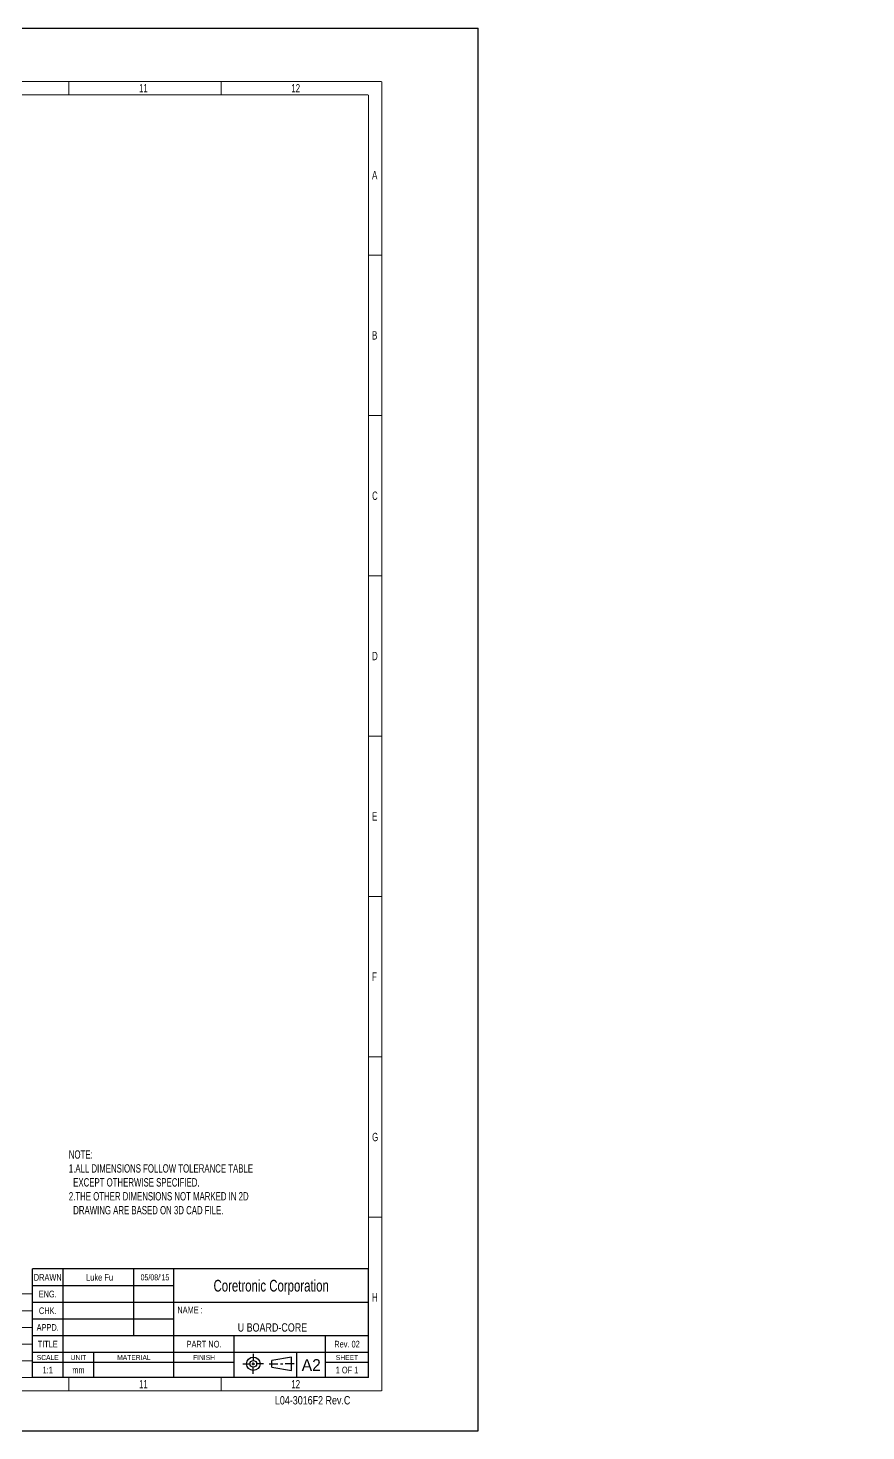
# Model space of a CAD drawing. Extents: x 0 to 1420, y 0 to 420.
# Drawn here: x 459.2 to 710.1, y 0 to 420 of the extents above; entities that cross this region are included whole.
import ezdxf
from ezdxf.enums import TextEntityAlignment as Align

# ---------------------------------------------------------------- set-up
doc = ezdxf.new("R2010")
doc.units = 0
doc.header["$LTSCALE"] = 32.67
doc.layers.get('0').update_dxf_attribs({"linetype": 'CONTINUOUS'})
doc.styles.get("Standard").update_dxf_attribs({"font": 'txt', "width": 0.7})
doc.styles.add('TEXTSTYLE_1', font='txt', dxfattribs={"width": 0.8})
doc.styles.add('TEXTSTYLE_2', font='txt', dxfattribs={"width": 0.7})
doc.dimstyles.new('DIMSTYLE_1', dxfattribs={"dimtxt": 2.5, "dimasz": 2, "dimexe": 0.18, "dimexo": 0.0625, "dimgap": 0.09, "dimtad": 1, "dimzin": 0, "dimtxsty": 'STANDARD', "dimblk": '_ARROW_FILLED', "dimblk1": '_ARROW_FILLED', "dimblk2": '_ARROW_FILLED', "dimcen": 0.09, "dimazin": 3, "dimtp": 0.01, "dimtm": 0.01, "dimtfac": 1, "dimtofl": 0, "dimtmove": 0, "dimatfit": 3, "dimtolj": 1, "dimtzin": 0})

# ---------------------------------------------------------------- blocks, each defined once
blk = doc.blocks.new('_ARROW_FILLED')
at = {"color": 0, "linetype": 'BYBLOCK'}
blk.add_solid([(0, 0), (-1, 0.2), (-1, -0.2)], dxfattribs=at)
blk = doc.blocks.new('*D1')
at = {"color": 2, "linetype": 'CONTINUOUS'}
blk.add_line((370.95, 339.96), (352.01, 341.02), dxfattribs=at)
at = {"color": 2, "linetype": 'CONTINUOUS', "xscale": 2, "yscale": 2, "zscale": 2, "rotation": 356.8025105806}
blk.add_blockref('_ARROW_FILLED', (370.95, 339.96), dxfattribs=at)
at = {"color": 2, "linetype": 'CONTINUOUS', "width": 0.7}
for s, p in [('R', (352.05, 341.65)), ('1050.85', (353.8, 341.55))]:
    blk.add_text(s, height=2.5, rotation=-3.1975, dxfattribs=at).set_placement(p)

msp = doc.modelspace()

# ---------------------------------------------------------------- linework, layer by layer
at = {"color": 7, "linetype": 'CONTINUOUS'}
for p, q in [((0, 420), (594, 420)), ((594, 0), (594, 420)), ((526.666, 23.105), (526.666, 20.985)), ((538.064, 22.095), (532.254, 21.095)), ((532.254, 19.095), (532.254, 21.095)), ((538.064, 18.095), (538.064, 22.095)), ((523.516, 20.095), (525.826, 20.095)), ((526.206, 20.095), (527.086, 20.095)), ((526.666, 19.725), (526.666, 20.475)), ((526.666, 17.075), (526.666, 19.215)), ((529.666, 20.095), (527.566, 20.095)), ((531.374, 20.095), (534.034, 20.095)), ((532.254, 19.095), (538.064, 18.095)), ((534.784, 20.095), (535.504, 20.095)), ((538.844, 20.095), (536.214, 20.095)), ((0, 0), (594, 0))]:
    msp.add_line(p, q, dxfattribs=at)
at = {"color": 2, "linetype": 'CONTINUOUS'}
for p, q in [((561.116, 48.483), (460.516, 48.483)), ((460.516, 15.983), (460.516, 48.483)), ((469.716, 15.983), (469.716, 48.483)), ((490.916, 28.483), (490.916, 48.483)), ((502.916, 15.983), (502.916, 48.483)), ((561.116, 15.983), (561.116, 48.483)), ((502.916, 43.483), (460.516, 43.483)), ((561.116, 38.483), (460.516, 38.483)), ((502.916, 33.483), (460.516, 33.483)), ((561.116, 28.483), (460.516, 28.483)), ((520.916, 15.983), (520.916, 28.483)), ((548.316, 15.983), (548.316, 28.483)), ((561.116, 23.483), (460.516, 23.483)), ((478.916, 15.983), (478.916, 23.483)), ((539.716, 15.983), (539.716, 23.483)), ((520.916, 20.483), (460.516, 20.483)), ((561.116, 20.483), (548.316, 20.483)), ((561.116, 15.983), (460.516, 15.983))]:
    msp.add_line(p, q, dxfattribs=at)
at = {"color": 7, "linetype": 'CONTINUOUS', "const_width": 0.3}
for points in [[(565.1, 404), (13.1, 404)], [(565.1, 12), (565.1, 404)], [(561.1, 400), (17.1, 400)], [(561.1, 16), (561.1, 400)], [(460.6, 48.5), (460.6, 16)], [(316.143, 41), (460.6, 41)], [(561.1, 16), (17.1, 16)], [(565.1, 12), (13.1, 12)]]:
    msp.add_lwpolyline(points, dxfattribs=at)
at = {"color": 5, "linetype": 'CONTINUOUS', "const_width": 0.3}
for points in [[(471.433, 400), (471.433, 404)], [(517.017, 400), (517.017, 404)], [(565.1, 352), (561.1, 352)], [(565.1, 304), (561.1, 304)], [(565.1, 256), (561.1, 256)], [(565.1, 208), (561.1, 208)], [(565.1, 160), (561.1, 160)], [(565.1, 112), (561.1, 112)], [(565.1, 64), (561.1, 64)], [(417.351, 36), (460.6, 36)], [(417.351, 31), (460.6, 31)], [(417.351, 26), (460.6, 26)], [(417.351, 21), (460.6, 21)], [(471.433, 12), (471.433, 16)], [(517.017, 12), (517.017, 16)]]:
    msp.add_lwpolyline(points, dxfattribs=at)
at = {"color": 7, "linetype": 'CONTINUOUS'}
for radius in [2, 1]:
    msp.add_circle((526.666, 20.095), radius, dxfattribs=at)

# ---------------------------------------------------------------- texts
at = {"color": 2, "linetype": 'CONTINUOUS'}
for s, height, width, p in [('11', 2.5, 0.7, (492.475, 400.75)), ('12', 2.5, 0.7, (538.058, 400.75)), ('A', 2.5, 0.7, (562.225, 374.75)), ('B', 2.5, 0.7, (562.225, 326.75)), ('C', 2.5, 0.7, (562.225, 278.75)), ('D', 2.5, 0.7, (562.225, 230.75)), ('E', 2.5, 0.7, (562.225, 182.75)), ('F', 2.5, 0.7, (562.225, 134.75)), ('G', 2.5, 0.7, (562.225, 86.75)), ('H', 2.5, 0.7, (562.225, 38.75)), ('NAME :', 2, 0.8, (503.916, 35.233)), ('11', 2.5, 0.7, (492.475, 12.75)), ('12', 2.5, 0.7, (538.058, 12.75)), ('L04-3016F2 Rev.C', 2.5, 0.8, (533.122, 7.935))]:
    msp.add_text(s, height=height, dxfattribs=dict(at, width=width)).set_placement(p)
for s, height, width, p in [('DRAWN', 2, 0.8, (465.116, 44.983)), (' Luke Fu', 2, 0.7, (480.316, 44.983)), (" 05/08/'15", 1.8, 0.7, (496.916, 45.083)), ('ENG.', 2, 0.8, (465.116, 39.983)), ('CHK.', 2, 0.8, (465.116, 34.983)), ('APPD.', 2, 0.8, (465.116, 29.983)), (' U BOARD-CORE', 2.5, 0.8, (532.016, 29.733)), ('TITLE', 2, 0.8, (465.116, 24.983)), ('PART NO.', 2, 0.8, (511.916, 24.983)), ('Rev. 02', 2, 0.8, (554.716, 24.983)), ('SCALE', 1.5, 0.8, (465.116, 21.233)), ('UNIT', 1.5, 0.8, (474.316, 21.233)), ('MATERIAL', 1.5, 0.8, (490.916, 21.233)), ('FINISH', 1.5, 0.8, (511.916, 21.233)), ('SHEET', 1.5, 0.8, (554.716, 21.233)), ('1:1', 2, 0.8, (465.116, 17.233)), ('mm', 2, 0.8, (474.316, 17.233))]:
    msp.add_text(s, height=height, dxfattribs=dict(at, width=width)).set_placement(p, align=Align.CENTER)
at = {"color": 2, "linetype": 'CONTINUOUS', "style": 'TEXTSTYLE_2', "width": 0.729167}
msp.add_text('Coretronic Corporation', height=3.5, dxfattribs=at).set_placement((532.016, 41.733), align=Align.CENTER)
at = {"color": 2, "linetype": 'CONTINUOUS'}
msp.add_text('A2', height=3.5, dxfattribs=at).set_placement((544.016, 17.983), align=Align.CENTER)
at = {"color": 2, "linetype": 'CONTINUOUS', "insert": (471.435, 84.012), "char_height": 2.5, "width": 68.25, "attachment_point": 1}
msp.add_mtext('NOTE:\\P1.ALL DIMENSIONS FOLLOW TOLERANCE TABLE\\P  EXCEPT OTHERWISE SPECIFIED.\\P2.THE OTHER DIMENSIONS NOT MARKED IN 2D\\P  DRAWING ARE BASED ON 3D CAD FILE.\\P ', dxfattribs=at)
at = {"color": 2, "linetype": 'CONTINUOUS', "insert": (554.716, 19.233), "char_height": 2, "width": 9.6, "attachment_point": 2, "style": 'TEXTSTYLE_1'}
msp.add_mtext('1 OF 1', dxfattribs=at)

# ---------------------------------------------------------------- dimensions: what is measured, and where the dimension line sits
at = {"color": 2, "linetype": 'CONTINUOUS'}
dim = msp.add_radius_dim(center=(1420.1589, 281.3502), mpoint=(370.9496, 339.964), dimstyle='DIMSTYLE_1', dxfattribs=at)
dim.commit()
dim.dimension.update_dxf_attribs({"geometry": '*D1', "text_midpoint": (359.1077, 342.5035), "dimtype": 164})

doc.saveas('drawing.dxf')
